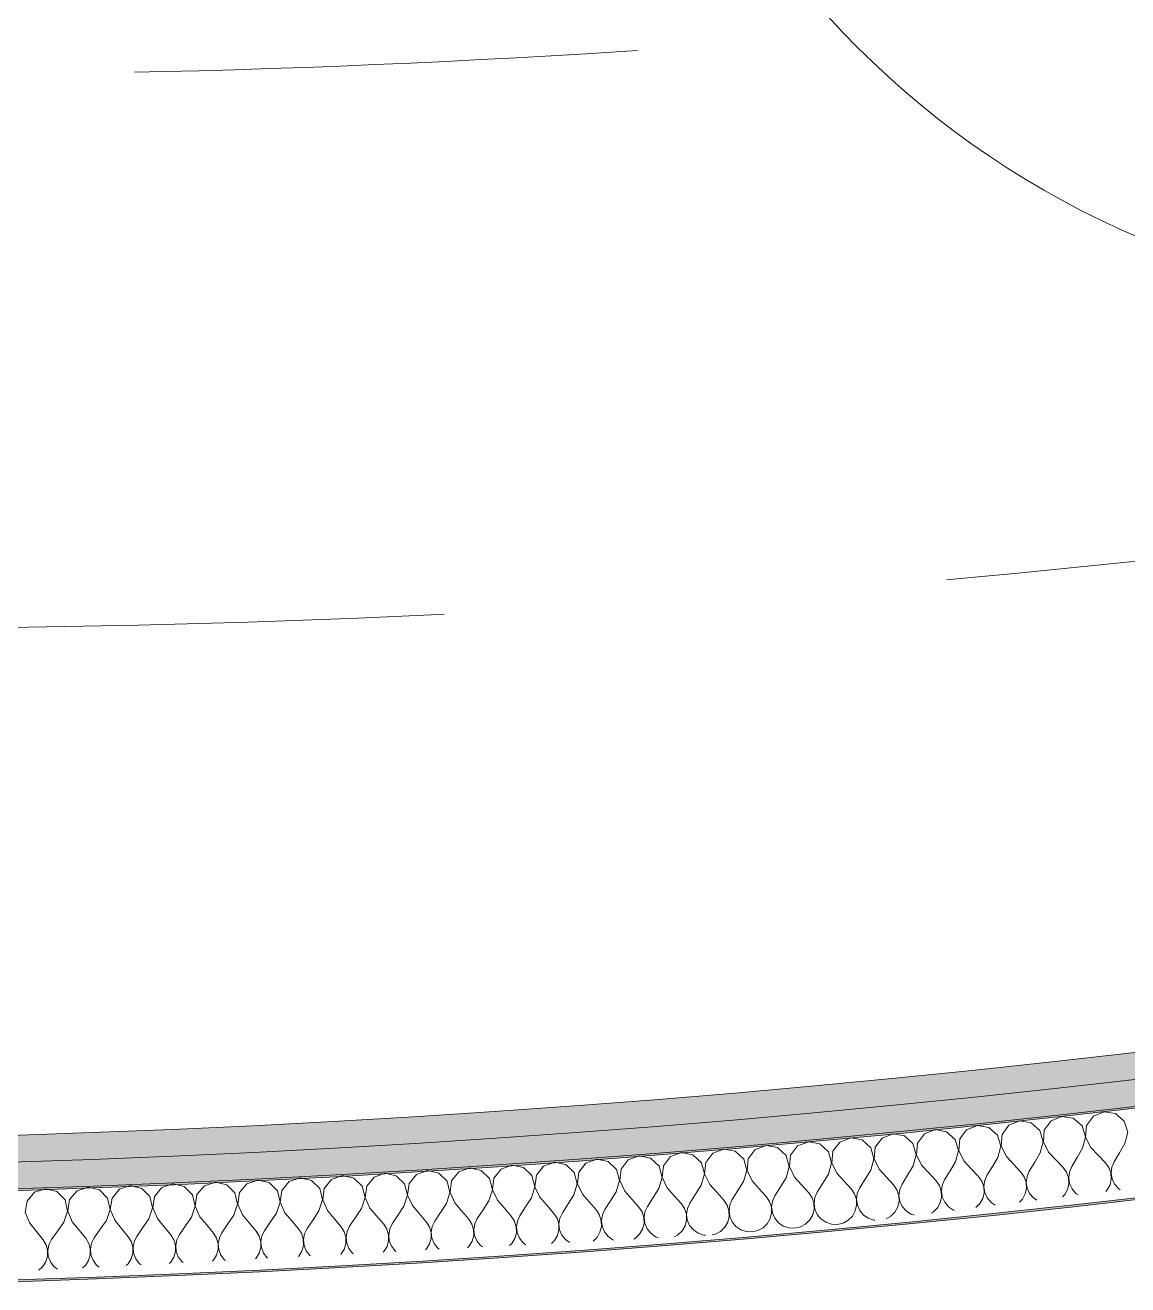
# Model space of a CAD drawing. Header units: millimetres. Extents: x -50172 to 90294, y -80883 to 956680.
# Drawn here: x -26698 to -26080, y -50922 to -50216 of the extents above; entities that cross this region are included whole.
import ezdxf
from ezdxf.enums import TextEntityAlignment as Align

# ---------------------------------------------------------------- set-up
doc = ezdxf.new("R2010")
doc.units = ezdxf.units.MM
doc.header["$MEASUREMENT"] = 0
doc.linetypes.add('Dashed', pattern=[564.444447, 282.222223, -282.222223])
doc.layers.add('New_A-15-MG_Structural_Grid_Phase_2', color=7, linetype='Continuous')
doc.layers.add('New_A-25-M_Wall_Int', color=7, linetype='Continuous')
for name, color, linetype, lineweight, true_color in [('New_A-15-MG_Structural_Grid_Phase_2_Pen_No__222', 7, 'Continuous', 13, 0x65af33), ('New_A-25-M_Wall_Int_Pen_No__107', 7, 'Continuous', 15, 0xa6a6a6), ('New_A-25-M_Wall_Int_Pen_No__81', 7, 'Continuous', 20, 0x6a6a6a)]:
    doc.layers.add(name, color=color, linetype=linetype, lineweight=lineweight, true_color=true_color)
for name, color, linetype, lineweight in [('New_A-25-M_Wall_Int_Pen_No__1', 7, 'Continuous', 13), ('New_A-25-M_Wall_Int_Pen_No__150', 7, 'Continuous', 0), ('New_A-35-M_FFE_Sanitary_Pen_No__1', 7, 'Continuous', 13), ('New_A-95-P_Drawing_Pen_No__191', 7, 'Continuous', 5)]:
    doc.layers.add(name, color=color, linetype=linetype, lineweight=lineweight)
doc.styles.add('GENERATED_STYLE_4', font='')
doc.styles.get('GENERATED_STYLE_4').set_extended_font_data('Swis721 BT')

# ---------------------------------------------------------------- blocks, each defined once
blk = doc.blocks.new('*X416')
at = {"layer": 'New_A-25-M_Wall_Int_Pen_No__150', "linetype": 'Continuous'}
for p, q in [((-26093.61, -50824.62), (-26099.63, -50827.08)), ((-26087.2, -50825.68), (-26093.61, -50824.62)), ((-26082.29, -50829.96), (-26087.2, -50825.68)), ((-26164.59, -50832.28), (-26170.64, -50834.69)), ((-26158.19, -50833.4), (-26164.59, -50832.28)), ((-26153.32, -50837.73), (-26158.19, -50833.4)), ((-26146.96, -50832.23), (-26150.82, -50837.46)), ((-26140.93, -50829.8), (-26146.96, -50832.23)), ((-26134.52, -50830.91), (-26140.93, -50829.8)), ((-26129.64, -50835.21), (-26134.52, -50830.91)), ((-26123.29, -50829.69), (-26127.14, -50834.94)), ((-26117.27, -50827.25), (-26123.29, -50829.69)), ((-26110.85, -50828.33), (-26117.27, -50827.25)), ((-26105.96, -50832.62), (-26110.85, -50828.33)), ((-26104.05, -50838.84), (-26105.96, -50832.62)), ((-26103.46, -50832.34), (-26103.96, -50838.83)), ((-26099.63, -50827.08), (-26103.46, -50832.34)), ((-26080.36, -50836.17), (-26082.29, -50829.96)), ((-26235.65, -50839.26), (-26241.71, -50841.62)), ((-26229.25, -50840.45), (-26235.65, -50839.26)), ((-26224.43, -50844.82), (-26229.25, -50840.45)), ((-26218.01, -50839.38), (-26221.92, -50844.58)), ((-26211.95, -50837.01), (-26218.01, -50839.38)), ((-26205.56, -50838.18), (-26211.95, -50837.01)), ((-26200.72, -50842.53), (-26205.56, -50838.18)), ((-26194.32, -50837.07), (-26198.22, -50842.28)), ((-26188.27, -50834.68), (-26194.32, -50837.07)), ((-26181.87, -50835.83), (-26188.27, -50834.68)), ((-26177.02, -50840.17), (-26181.87, -50835.83)), ((-26175.17, -50846.4), (-26177.02, -50840.17)), ((-26174.52, -50839.91), (-26175.07, -50846.39)), ((-26170.64, -50834.69), (-26174.52, -50839.91)), ((-26151.46, -50843.96), (-26153.32, -50837.73)), ((-26150.82, -50837.46), (-26151.36, -50843.95)), ((-26127.75, -50841.44), (-26129.64, -50835.21)), ((-26127.14, -50834.94), (-26127.66, -50841.43)), ((-26105.71, -50845.14), (-26104.05, -50838.84)), ((-26103.96, -50838.83), (-26100.96, -50844.61)), ((-26082, -50842.47), (-26080.36, -50836.17)), ((-26330.48, -50847.53), (-26336.57, -50849.8)), ((-26324.1, -50848.79), (-26330.48, -50847.53)), ((-26306.76, -50845.57), (-26312.85, -50847.87)), ((-26300.38, -50846.82), (-26306.76, -50845.57)), ((-26295.59, -50851.23), (-26300.38, -50846.82)), ((-26289.13, -50845.86), (-26293.09, -50851.02)), ((-26283.05, -50843.55), (-26289.13, -50845.86)), ((-26276.66, -50844.77), (-26283.05, -50843.55)), ((-26271.87, -50849.17), (-26276.66, -50844.77)), ((-26265.42, -50843.77), (-26269.36, -50848.95)), ((-26259.34, -50841.44), (-26265.42, -50843.77)), ((-26252.95, -50842.65), (-26259.34, -50841.44)), ((-26248.14, -50847.03), (-26252.95, -50842.65)), ((-26246.35, -50853.29), (-26248.14, -50847.03)), ((-26245.64, -50846.8), (-26246.26, -50853.28)), ((-26241.71, -50841.62), (-26245.64, -50846.8)), ((-26222.62, -50851.07), (-26224.43, -50844.82)), ((-26221.92, -50844.58), (-26222.52, -50851.06)), ((-26198.89, -50848.77), (-26200.72, -50842.53)), ((-26198.22, -50842.28), (-26198.79, -50848.76)), ((-26176.88, -50852.68), (-26175.17, -50846.4)), ((-26175.07, -50846.39), (-26172.13, -50852.2)), ((-26153.15, -50850.24), (-26151.46, -50843.96)), ((-26151.36, -50843.95), (-26148.4, -50849.75)), ((-26129.42, -50847.73), (-26127.75, -50841.44)), ((-26127.66, -50841.43), (-26124.68, -50847.22)), ((-26124.68, -50847.22), (-26120.61, -50851.56)), ((-26105.71, -50845.14), (-26108.74, -50850.26)), ((-26100.96, -50844.61), (-26096.88, -50848.94)), ((-26085.02, -50847.61), (-26088.04, -50852.74)), ((-26082, -50842.47), (-26085.02, -50847.61)), ((-26425.41, -50854.58), (-26431.53, -50856.78)), ((-26419.04, -50855.93), (-26425.41, -50854.58)), ((-26401.66, -50852.93), (-26407.78, -50855.15)), ((-26395.3, -50854.26), (-26401.66, -50852.93)), ((-26390.57, -50858.73), (-26395.3, -50854.26)), ((-26384.04, -50853.44), (-26388.07, -50858.55)), ((-26377.93, -50851.2), (-26384.04, -50853.44)), ((-26371.56, -50852.51), (-26377.93, -50851.2)), ((-26366.82, -50856.97), (-26371.56, -50852.51)), ((-26360.3, -50851.66), (-26364.31, -50856.78)), ((-26354.2, -50849.4), (-26360.3, -50851.66)), ((-26347.82, -50850.69), (-26354.2, -50849.4)), ((-26343.07, -50855.13), (-26347.82, -50850.69)), ((-26336.57, -50849.8), (-26340.57, -50854.93)), ((-26319.33, -50853.22), (-26324.1, -50848.79)), ((-26317.6, -50859.49), (-26319.33, -50853.22)), ((-26316.82, -50853.01), (-26317.5, -50859.48)), ((-26312.85, -50847.87), (-26316.82, -50853.01)), ((-26293.85, -50857.5), (-26295.59, -50851.23)), ((-26293.09, -50851.02), (-26293.75, -50857.49)), ((-26270.1, -50855.43), (-26271.87, -50849.17)), ((-26269.36, -50848.95), (-26270, -50855.42)), ((-26248.13, -50859.55), (-26246.35, -50853.29)), ((-26246.26, -50853.28), (-26243.37, -50859.11)), ((-26224.37, -50857.34), (-26222.62, -50851.07)), ((-26222.52, -50851.06), (-26219.62, -50856.88)), ((-26200.62, -50855.05), (-26198.89, -50848.77)), ((-26198.79, -50848.76), (-26195.87, -50854.58)), ((-26195.87, -50854.58), (-26191.84, -50858.97)), ((-26176.88, -50852.68), (-26179.97, -50857.78)), ((-26172.13, -50852.2), (-26168.09, -50856.57)), ((-26153.15, -50850.24), (-26156.22, -50855.35)), ((-26148.4, -50849.75), (-26144.34, -50854.11)), ((-26144.34, -50854.11), (-26140.28, -50858.46)), ((-26132.47, -50852.84), (-26135.53, -50857.96)), ((-26129.42, -50847.73), (-26132.47, -50852.84)), ((-26120.61, -50851.56), (-26116.53, -50855.91)), ((-26108.74, -50850.26), (-26111.78, -50855.39)), ((-26096.88, -50848.94), (-26092.79, -50853.28)), ((-26090.88, -50855.96), (-26092.79, -50853.28)), ((-26088.04, -50852.74), (-26089.3, -50855.78)), ((-26544.18, -50861.71), (-26550.34, -50863.8)), ((-26537.84, -50863.15), (-26544.18, -50861.71)), ((-26520.42, -50860.43), (-26526.57, -50862.55)), ((-26514.07, -50861.86), (-26520.42, -50860.43)), ((-26502.8, -50861.22), (-26506.91, -50866.27)), ((-26496.66, -50859.08), (-26502.8, -50861.22)), ((-26490.31, -50860.49), (-26496.66, -50859.08)), ((-26485.64, -50865.02), (-26490.31, -50860.49)), ((-26479.04, -50859.81), (-26483.13, -50864.87)), ((-26472.9, -50857.66), (-26479.04, -50859.81)), ((-26466.55, -50859.05), (-26472.9, -50857.66)), ((-26461.87, -50863.56), (-26466.55, -50859.05)), ((-26455.28, -50858.33), (-26459.36, -50863.41)), ((-26449.15, -50856.16), (-26455.28, -50858.33)), ((-26442.79, -50857.52), (-26449.15, -50856.16)), ((-26438.1, -50862.03), (-26442.79, -50857.52)), ((-26431.53, -50856.78), (-26435.59, -50861.86)), ((-26414.33, -50860.42), (-26419.04, -50855.93)), ((-26412.68, -50866.71), (-26414.33, -50860.42)), ((-26411.82, -50860.24), (-26412.59, -50866.7)), ((-26407.78, -50855.15), (-26411.82, -50860.24)), ((-26388.9, -50865.02), (-26390.57, -50858.73)), ((-26388.07, -50858.55), (-26388.81, -50865.01)), ((-26365.13, -50863.25), (-26366.82, -50856.97)), ((-26364.31, -50856.78), (-26365.03, -50863.25)), ((-26343.21, -50867.65), (-26341.36, -50861.41)), ((-26341.36, -50861.41), (-26343.07, -50855.13)), ((-26340.57, -50854.93), (-26341.27, -50861.4)), ((-26341.27, -50861.4), (-26338.46, -50867.27)), ((-26319.43, -50865.74), (-26317.6, -50859.49)), ((-26317.5, -50859.48), (-26314.68, -50865.35)), ((-26295.66, -50863.75), (-26293.85, -50857.5)), ((-26293.75, -50857.49), (-26290.9, -50863.34)), ((-26271.89, -50861.69), (-26275.04, -50866.75)), ((-26271.89, -50861.69), (-26270.1, -50855.43)), ((-26270, -50855.42), (-26267.14, -50861.27)), ((-26267.14, -50861.27), (-26263.15, -50865.69)), ((-26248.13, -50859.55), (-26251.26, -50864.62)), ((-26243.37, -50859.11), (-26239.37, -50863.52)), ((-26224.37, -50857.34), (-26227.49, -50862.41)), ((-26219.62, -50856.88), (-26215.6, -50861.28)), ((-26215.6, -50861.28), (-26211.58, -50865.68)), ((-26203.72, -50860.13), (-26206.83, -50865.22)), ((-26200.62, -50855.05), (-26203.72, -50860.13)), ((-26191.84, -50858.97), (-26187.81, -50863.35)), ((-26179.97, -50857.78), (-26183.05, -50862.88)), ((-26168.09, -50856.57), (-26164.04, -50860.95)), ((-26162.16, -50863.64), (-26164.04, -50860.95)), ((-26159.29, -50860.46), (-26160.58, -50863.48)), ((-26156.22, -50855.35), (-26159.29, -50860.46)), ((-26138.39, -50861.15), (-26140.28, -50858.46)), ((-26137.31, -50864.26), (-26138.39, -50861.15)), ((-26136.81, -50860.99), (-26137.22, -50864.25)), ((-26135.53, -50857.96), (-26136.81, -50860.99)), ((-26114.63, -50858.59), (-26116.53, -50855.91)), ((-26113.54, -50861.69), (-26114.63, -50858.59)), ((-26113.34, -50864.97), (-26113.54, -50861.69)), ((-26113.05, -50858.42), (-26113.45, -50861.68)), ((-26113.45, -50861.68), (-26112.93, -50864.93)), ((-26111.78, -50855.39), (-26113.05, -50858.42)), ((-26089.78, -50859.05), (-26090.88, -50855.96)), ((-26089.57, -50862.33), (-26089.78, -50859.05)), ((-26089.3, -50855.78), (-26089.68, -50859.04)), ((-26089.68, -50859.04), (-26089.16, -50862.28)), ((-26686.83, -50867.77), (-26693.03, -50869.75)), ((-26680.52, -50869.34), (-26686.83, -50867.77)), ((-26663.05, -50866.95), (-26669.24, -50868.95)), ((-26656.73, -50868.49), (-26663.05, -50866.95)), ((-26652.17, -50873.13), (-26656.73, -50868.49)), ((-26645.45, -50868.07), (-26649.66, -50873.04)), ((-26639.27, -50866.05), (-26645.45, -50868.07)), ((-26632.95, -50867.58), (-26639.27, -50866.05)), ((-26628.37, -50872.2), (-26632.95, -50867.58)), ((-26621.67, -50867.12), (-26625.86, -50872.1)), ((-26615.49, -50865.08), (-26621.67, -50867.12)), ((-26609.17, -50866.58), (-26615.49, -50865.08)), ((-26604.57, -50871.19), (-26609.17, -50866.58)), ((-26597.89, -50866.09), (-26602.06, -50871.08)), ((-26591.72, -50864.03), (-26597.89, -50866.09)), ((-26585.39, -50865.52), (-26591.72, -50864.03)), ((-26580.78, -50870.11), (-26585.39, -50865.52)), ((-26574.11, -50864.98), (-26578.27, -50869.99)), ((-26567.95, -50862.91), (-26574.11, -50864.98)), ((-26561.61, -50864.37), (-26567.95, -50862.91)), ((-26556.99, -50868.95), (-26561.61, -50864.37)), ((-26554.48, -50868.82), (-26555.36, -50875.27)), ((-26550.34, -50863.8), (-26554.48, -50868.82)), ((-26533.2, -50867.72), (-26537.84, -50863.15)), ((-26531.65, -50874.04), (-26533.2, -50867.72)), ((-26530.69, -50867.58), (-26531.55, -50874.03)), ((-26526.57, -50862.55), (-26530.69, -50867.58)), ((-26509.42, -50866.41), (-26514.07, -50861.86)), ((-26507.85, -50872.72), (-26509.42, -50866.41)), ((-26506.91, -50866.27), (-26507.75, -50872.72)), ((-26484.05, -50871.33), (-26485.64, -50865.02)), ((-26483.13, -50864.87), (-26483.95, -50871.33)), ((-26460.26, -50869.87), (-26461.87, -50863.56)), ((-26459.36, -50863.41), (-26460.16, -50869.86)), ((-26438.4, -50874.54), (-26436.47, -50868.33)), ((-26436.47, -50868.33), (-26438.1, -50862.03)), ((-26435.59, -50861.86), (-26436.37, -50868.32)), ((-26436.37, -50868.32), (-26433.64, -50874.23)), ((-26414.59, -50872.93), (-26412.68, -50866.71)), ((-26412.59, -50866.7), (-26409.83, -50872.6)), ((-26390.79, -50871.25), (-26388.9, -50865.02)), ((-26388.81, -50865.01), (-26386.04, -50870.9)), ((-26367, -50869.49), (-26365.13, -50863.25)), ((-26365.03, -50863.25), (-26362.24, -50869.12)), ((-26343.21, -50867.65), (-26346.41, -50872.68)), ((-26338.46, -50867.27), (-26334.51, -50871.74)), ((-26319.43, -50865.74), (-26322.61, -50870.78)), ((-26314.68, -50865.35), (-26310.72, -50869.8)), ((-26298.82, -50868.8), (-26301.99, -50873.84)), ((-26295.66, -50863.75), (-26298.82, -50868.8)), ((-26290.9, -50863.34), (-26286.93, -50867.78)), ((-26286.93, -50867.78), (-26282.95, -50872.22)), ((-26275.04, -50866.75), (-26278.19, -50871.8)), ((-26263.15, -50865.69), (-26259.15, -50870.11)), ((-26251.26, -50864.62), (-26254.39, -50869.68)), ((-26239.37, -50863.52), (-26235.36, -50867.93)), ((-26233.51, -50870.65), (-26235.36, -50867.93)), ((-26230.61, -50867.49), (-26231.93, -50870.5)), ((-26227.49, -50862.41), (-26230.61, -50867.49)), ((-26209.72, -50868.39), (-26211.58, -50865.68)), ((-26208.67, -50871.5), (-26209.72, -50868.39)), ((-26208.14, -50868.24), (-26208.57, -50871.49)), ((-26206.83, -50865.22), (-26208.14, -50868.24)), ((-26185.94, -50866.05), (-26187.81, -50863.35)), ((-26184.87, -50869.16), (-26185.94, -50866.05)), ((-26184.35, -50865.89), (-26184.78, -50869.15)), ((-26183.05, -50862.88), (-26184.35, -50865.89)), ((-26161.09, -50866.75), (-26162.16, -50863.64)), ((-26160.91, -50870.03), (-26161.09, -50866.75)), ((-26160.58, -50863.48), (-26160.99, -50866.74)), ((-26160.99, -50866.74), (-26160.5, -50869.98)), ((-26137.84, -50870.74), (-26137.12, -50867.54)), ((-26137.12, -50867.54), (-26137.31, -50864.26)), ((-26137.22, -50864.25), (-26136.71, -50867.49)), ((-26136.71, -50867.49), (-26135.33, -50870.48)), ((-26115.62, -50871.07), (-26114.05, -50868.18)), ((-26114.05, -50868.18), (-26113.34, -50864.97)), ((-26112.93, -50864.93), (-26111.54, -50867.9)), ((-26111.54, -50867.9), (-26109.39, -50870.39)), ((-26092.7, -50869.34), (-26091.83, -50868.44)), ((-26091.83, -50868.44), (-26090.27, -50865.54)), ((-26090.27, -50865.54), (-26089.57, -50862.33)), ((-26089.16, -50862.28), (-26087.76, -50865.26)), ((-26087.76, -50865.26), (-26085.6, -50867.74)), ((-26085.6, -50867.74), (-26084.67, -50868.34)), ((-26697.26, -50874.69), (-26698.27, -50881.12)), ((-26693.03, -50869.75), (-26697.26, -50874.69)), ((-26675.97, -50873.99), (-26680.52, -50869.34)), ((-26674.54, -50880.33), (-26675.97, -50873.99)), ((-26673.46, -50873.9), (-26674.45, -50880.33)), ((-26669.24, -50868.95), (-26673.46, -50873.9)), ((-26650.72, -50879.47), (-26652.17, -50873.13)), ((-26649.66, -50873.04), (-26650.62, -50879.47)), ((-26626.9, -50878.54), (-26628.37, -50872.2)), ((-26625.86, -50872.1), (-26626.8, -50878.53)), ((-26603.08, -50877.53), (-26604.57, -50871.19)), ((-26602.06, -50871.08), (-26602.99, -50877.52)), ((-26579.27, -50876.44), (-26580.78, -50870.11)), ((-26578.27, -50869.99), (-26579.17, -50876.43)), ((-26557.49, -50881.46), (-26555.46, -50875.28)), ((-26555.46, -50875.28), (-26556.99, -50868.95)), ((-26555.36, -50875.27), (-26552.72, -50881.22)), ((-26533.66, -50880.23), (-26531.65, -50874.04)), ((-26531.55, -50874.03), (-26528.89, -50879.97)), ((-26509.84, -50878.92), (-26507.85, -50872.72)), ((-26507.75, -50872.72), (-26505.07, -50878.65)), ((-26486.02, -50877.54), (-26484.05, -50871.33)), ((-26483.95, -50871.33), (-26481.26, -50877.25)), ((-26462.21, -50876.08), (-26460.26, -50869.87)), ((-26460.16, -50869.86), (-26457.44, -50875.78)), ((-26457.44, -50875.78), (-26453.57, -50880.3)), ((-26438.4, -50874.54), (-26441.66, -50879.53)), ((-26433.64, -50874.23), (-26429.75, -50878.74)), ((-26414.59, -50872.93), (-26417.84, -50877.93)), ((-26409.83, -50872.6), (-26405.93, -50877.1)), ((-26390.79, -50871.25), (-26394.02, -50876.25)), ((-26386.04, -50870.9), (-26382.12, -50875.39)), ((-26382.12, -50875.39), (-26378.19, -50879.87)), ((-26370.21, -50874.5), (-26373.43, -50879.52)), ((-26367, -50869.49), (-26370.21, -50874.5)), ((-26362.24, -50869.12), (-26358.31, -50873.6)), ((-26358.31, -50873.6), (-26354.37, -50878.07)), ((-26346.41, -50872.68), (-26349.61, -50877.7)), ((-26334.51, -50871.74), (-26330.56, -50876.2)), ((-26325.8, -50875.81), (-26327.15, -50878.81)), ((-26322.61, -50870.78), (-26325.8, -50875.81)), ((-26310.72, -50869.8), (-26306.75, -50874.24)), ((-26304.92, -50876.98), (-26306.75, -50874.24)), ((-26301.99, -50873.84), (-26303.34, -50876.84)), ((-26281.11, -50874.94), (-26282.95, -50872.22)), ((-26280.09, -50878.06), (-26281.11, -50874.94)), ((-26279.53, -50874.8), (-26279.99, -50878.06)), ((-26278.19, -50871.8), (-26279.53, -50874.8)), ((-26257.31, -50872.83), (-26259.15, -50870.11)), ((-26256.28, -50875.95), (-26257.31, -50872.83)), ((-26255.72, -50872.69), (-26256.18, -50875.94)), ((-26254.39, -50869.68), (-26255.72, -50872.69)), ((-26232.47, -50873.76), (-26233.51, -50870.65)), ((-26232.32, -50877.05), (-26232.47, -50873.76)), ((-26231.93, -50870.5), (-26232.37, -50873.76)), ((-26232.37, -50873.76), (-26231.91, -50877.01)), ((-26209.26, -50877.98), (-26208.51, -50874.78)), ((-26208.51, -50874.78), (-26208.67, -50871.5)), ((-26208.57, -50871.49), (-26208.1, -50874.74)), ((-26208.1, -50874.74), (-26206.75, -50877.74)), ((-26187.04, -50878.52), (-26185.45, -50875.64)), ((-26185.45, -50875.64), (-26184.71, -50872.44)), ((-26184.71, -50872.44), (-26184.87, -50869.16)), ((-26184.78, -50869.15), (-26184.29, -50872.4)), ((-26184.29, -50872.4), (-26182.93, -50875.39)), ((-26182.93, -50875.39), (-26180.8, -50877.9)), ((-26163.22, -50876.12), (-26161.64, -50873.23)), ((-26161.64, -50873.23), (-26160.91, -50870.03)), ((-26160.5, -50869.98), (-26159.13, -50872.97)), ((-26159.13, -50872.97), (-26156.99, -50875.47)), ((-26156.99, -50875.47), (-26154.63, -50877.04)), ((-26141.11, -50875.36), (-26139.42, -50873.63)), ((-26139.42, -50873.63), (-26137.84, -50870.74)), ((-26135.33, -50870.48), (-26133.19, -50872.97)), ((-26133.19, -50872.97), (-26131.4, -50874.15)), ((-26116.86, -50872.34), (-26115.62, -50871.07)), ((-26109.39, -50870.39), (-26108.07, -50871.25)), ((-26698.27, -50881.12), (-26695.75, -50887.11)), ((-26676.67, -50886.48), (-26674.54, -50880.33)), ((-26674.45, -50880.33), (-26671.9, -50886.32)), ((-26652.83, -50885.63), (-26650.72, -50879.47)), ((-26650.62, -50879.47), (-26648.06, -50885.45)), ((-26628.99, -50884.7), (-26626.9, -50878.54)), ((-26626.8, -50878.53), (-26624.22, -50884.51)), ((-26605.15, -50883.7), (-26603.08, -50877.53)), ((-26602.99, -50877.52), (-26600.38, -50883.49)), ((-26581.32, -50882.62), (-26584.67, -50887.54)), ((-26581.32, -50882.62), (-26579.27, -50876.44)), ((-26579.17, -50876.43), (-26576.55, -50882.39)), ((-26576.55, -50882.39), (-26572.75, -50886.98)), ((-26557.49, -50881.46), (-26560.82, -50886.39)), ((-26552.72, -50881.22), (-26548.9, -50885.79)), ((-26533.66, -50880.23), (-26536.98, -50885.17)), ((-26528.89, -50879.97), (-26525.06, -50884.53)), ((-26509.84, -50878.92), (-26513.14, -50883.87)), ((-26505.07, -50878.65), (-26501.23, -50883.2)), ((-26489.31, -50882.5), (-26492.61, -50887.47)), ((-26486.02, -50877.54), (-26489.31, -50882.5)), ((-26481.26, -50877.25), (-26477.39, -50881.79)), ((-26477.39, -50881.79), (-26473.53, -50886.32)), ((-26465.48, -50881.05), (-26468.76, -50886.03)), ((-26462.21, -50876.08), (-26465.48, -50881.05)), ((-26453.57, -50880.3), (-26449.69, -50884.82)), ((-26441.66, -50879.53), (-26444.92, -50884.51)), ((-26429.75, -50878.74), (-26425.85, -50883.25)), ((-26421.08, -50882.93), (-26422.48, -50885.9)), ((-26417.84, -50877.93), (-26421.08, -50882.93)), ((-26405.93, -50877.1), (-26402.02, -50881.6)), ((-26400.23, -50884.35), (-26402.02, -50881.6)), ((-26397.25, -50881.26), (-26398.64, -50884.24)), ((-26394.02, -50876.25), (-26397.25, -50881.26)), ((-26376.39, -50882.62), (-26378.19, -50879.87)), ((-26375.41, -50885.76), (-26376.39, -50882.62)), ((-26374.81, -50882.5), (-26375.31, -50885.75)), ((-26373.43, -50879.52), (-26374.81, -50882.5)), ((-26352.56, -50880.82), (-26354.37, -50878.07)), ((-26351.57, -50883.95), (-26352.56, -50880.82)), ((-26350.98, -50880.69), (-26351.47, -50883.94)), ((-26349.61, -50877.7), (-26350.98, -50880.69)), ((-26328.74, -50878.93), (-26330.56, -50876.2)), ((-26327.74, -50882.06), (-26328.74, -50878.93)), ((-26327.63, -50885.35), (-26327.74, -50882.06)), ((-26327.15, -50878.81), (-26327.64, -50882.05)), ((-26327.64, -50882.05), (-26327.22, -50885.31)), ((-26303.91, -50880.1), (-26304.92, -50876.98)), ((-26303.8, -50883.38), (-26303.91, -50880.1)), ((-26303.34, -50876.84), (-26303.81, -50880.09)), ((-26303.81, -50880.09), (-26303.38, -50883.35)), ((-26280.74, -50884.54), (-26279.96, -50881.35)), ((-26279.96, -50881.35), (-26280.09, -50878.06)), ((-26279.99, -50878.06), (-26279.55, -50881.31)), ((-26279.55, -50881.31), (-26278.23, -50884.32)), ((-26258.53, -50885.29), (-26256.91, -50882.43)), ((-26256.91, -50882.43), (-26256.14, -50879.23)), ((-26256.14, -50879.23), (-26256.28, -50875.95)), ((-26256.18, -50875.94), (-26255.72, -50879.2)), ((-26255.72, -50879.2), (-26254.39, -50882.2)), ((-26254.39, -50882.2), (-26252.29, -50884.73)), ((-26234.69, -50883.11), (-26233.08, -50880.24)), ((-26233.08, -50880.24), (-26232.32, -50877.05)), ((-26231.91, -50877.01), (-26230.57, -50880.01)), ((-26230.57, -50880.01), (-26228.45, -50882.53)), ((-26228.45, -50882.53), (-26225.72, -50884.38)), ((-26213.19, -50883.18), (-26210.86, -50880.85)), ((-26210.86, -50880.85), (-26209.26, -50877.98)), ((-26206.75, -50877.74), (-26204.62, -50880.25)), ((-26204.62, -50880.25), (-26201.89, -50882.09)), ((-26201.89, -50882.09), (-26200.08, -50882.68)), ((-26190.49, -50881.49), (-26189.36, -50880.86)), ((-26189.36, -50880.86), (-26187.04, -50878.52)), ((-26180.8, -50877.9), (-26178.06, -50879.73)), ((-26178.06, -50879.73), (-26177.58, -50879.89)), ((-26165.46, -50878.38), (-26163.22, -50876.12)), ((-26695.75, -50887.11), (-26692.02, -50891.76)), ((-26676.67, -50886.48), (-26680.09, -50891.37)), ((-26671.9, -50886.32), (-26668.16, -50890.95)), ((-26652.83, -50885.63), (-26656.23, -50890.52)), ((-26648.06, -50885.45), (-26644.3, -50890.07)), ((-26632.37, -50889.6), (-26635.76, -50894.5)), ((-26628.99, -50884.7), (-26632.37, -50889.6)), ((-26624.22, -50884.51), (-26620.44, -50889.12)), ((-26620.44, -50889.12), (-26616.67, -50893.72)), ((-26608.52, -50888.61), (-26611.89, -50893.52)), ((-26605.15, -50883.7), (-26608.52, -50888.61)), ((-26600.38, -50883.49), (-26596.59, -50888.08)), ((-26596.59, -50888.08), (-26592.8, -50892.68)), ((-26584.67, -50887.54), (-26588.03, -50892.46)), ((-26572.75, -50886.98), (-26568.94, -50891.56)), ((-26560.82, -50886.39), (-26564.17, -50891.33)), ((-26548.9, -50885.79), (-26545.08, -50890.36)), ((-26536.98, -50885.17), (-26540.31, -50890.12)), ((-26525.06, -50884.53), (-26521.23, -50889.09)), ((-26519.48, -50891.87), (-26521.23, -50889.09)), ((-26516.46, -50888.83), (-26517.89, -50891.79)), ((-26513.14, -50883.87), (-26516.46, -50888.83)), ((-26501.23, -50883.2), (-26497.38, -50887.74)), ((-26495.62, -50890.52), (-26497.38, -50887.74)), ((-26492.61, -50887.47), (-26494.03, -50890.43)), ((-26471.76, -50889.09), (-26473.53, -50886.32)), ((-26470.82, -50892.24), (-26471.76, -50889.09)), ((-26470.18, -50889), (-26470.72, -50892.23)), ((-26468.76, -50886.03), (-26470.18, -50889)), ((-26447.91, -50887.59), (-26449.69, -50884.82)), ((-26446.96, -50890.73), (-26447.91, -50887.59)), ((-26446.33, -50887.49), (-26446.86, -50890.73)), ((-26444.92, -50884.51), (-26446.33, -50887.49)), ((-26424.07, -50886.01), (-26425.85, -50883.25)), ((-26423.1, -50889.15), (-26424.07, -50886.01)), ((-26423.04, -50892.43), (-26423.1, -50889.15)), ((-26422.48, -50885.9), (-26423.01, -50889.14)), ((-26423.01, -50889.14), (-26422.63, -50892.41)), ((-26399.25, -50887.49), (-26400.23, -50884.35)), ((-26399.18, -50890.78), (-26399.25, -50887.49)), ((-26398.64, -50884.24), (-26399.16, -50887.49)), ((-26399.16, -50887.49), (-26398.77, -50890.75)), ((-26376.15, -50892.22), (-26375.33, -50889.04)), ((-26375.33, -50889.04), (-26375.41, -50885.76)), ((-26375.31, -50885.75), (-26374.91, -50889.01)), ((-26374.91, -50889.01), (-26373.63, -50892.04)), ((-26352.29, -50890.42), (-26351.48, -50887.23)), ((-26351.48, -50887.23), (-26351.57, -50883.95)), ((-26351.47, -50883.94), (-26351.06, -50887.2)), ((-26351.06, -50887.2), (-26349.77, -50890.22)), ((-26330.08, -50891.38), (-26328.43, -50888.53)), ((-26328.43, -50888.53), (-26327.63, -50885.35)), ((-26327.22, -50885.31), (-26325.92, -50888.33)), ((-26325.92, -50888.33), (-26323.83, -50890.88)), ((-26308.58, -50891.73), (-26306.22, -50889.43)), ((-26306.22, -50889.43), (-26304.59, -50886.57)), ((-26304.59, -50886.57), (-26303.8, -50883.38)), ((-26303.38, -50883.35), (-26302.07, -50886.36)), ((-26302.07, -50886.36), (-26299.98, -50888.9)), ((-26299.98, -50888.9), (-26297.27, -50890.78)), ((-26287.62, -50891.28), (-26284.73, -50889.7)), ((-26284.73, -50889.7), (-26282.37, -50887.4)), ((-26282.37, -50887.4), (-26280.74, -50884.54)), ((-26278.23, -50884.32), (-26276.13, -50886.85)), ((-26276.13, -50886.85), (-26273.41, -50888.72)), ((-26273.41, -50888.72), (-26270.29, -50889.77)), ((-26270.29, -50889.77), (-26266.99, -50889.94)), ((-26266.99, -50889.94), (-26263.77, -50889.2)), ((-26263.77, -50889.2), (-26260.88, -50887.61)), ((-26260.88, -50887.61), (-26258.53, -50885.29)), ((-26252.29, -50884.73), (-26249.57, -50886.59)), ((-26249.57, -50886.59), (-26246.43, -50887.63)), ((-26246.43, -50887.63), (-26243.14, -50887.78)), ((-26243.14, -50887.78), (-26239.92, -50887.03)), ((-26239.92, -50887.03), (-26237.03, -50885.43)), ((-26237.03, -50885.43), (-26234.69, -50883.11)), ((-26225.72, -50884.38), (-26222.59, -50885.41)), ((-26222.59, -50885.41), (-26222.18, -50885.43)), ((-26215.8, -50884.64), (-26213.19, -50883.18)), ((-26692.02, -50891.76), (-26688.28, -50896.4)), ((-26686.59, -50899.22), (-26688.28, -50896.4)), ((-26683.51, -50896.24), (-26685.01, -50899.17)), ((-26680.09, -50891.37), (-26683.51, -50896.24)), ((-26668.16, -50890.95), (-26664.41, -50895.59)), ((-26662.71, -50898.4), (-26664.41, -50895.59)), ((-26659.63, -50895.41), (-26661.12, -50898.34)), ((-26656.23, -50890.52), (-26659.63, -50895.41)), ((-26644.3, -50890.07), (-26640.54, -50894.69)), ((-26638.83, -50897.5), (-26640.54, -50894.69)), ((-26635.76, -50894.5), (-26637.24, -50897.44)), ((-26614.95, -50896.53), (-26616.67, -50893.72)), ((-26614.07, -50899.69), (-26614.95, -50896.53)), ((-26613.36, -50896.46), (-26613.97, -50899.69)), ((-26611.89, -50893.52), (-26613.36, -50896.46)), ((-26591.08, -50895.48), (-26592.8, -50892.68)), ((-26590.19, -50898.64), (-26591.08, -50895.48)), ((-26589.49, -50895.41), (-26590.09, -50898.64)), ((-26588.03, -50892.46), (-26589.49, -50895.41)), ((-26567.21, -50894.35), (-26568.94, -50891.56)), ((-26566.3, -50897.51), (-26567.21, -50894.35)), ((-26565.62, -50894.28), (-26566.21, -50897.51)), ((-26564.17, -50891.33), (-26565.62, -50894.28)), ((-26543.34, -50893.15), (-26545.08, -50890.36)), ((-26542.43, -50896.31), (-26543.34, -50893.15)), ((-26542.42, -50899.59), (-26542.43, -50896.31)), ((-26541.75, -50893.07), (-26542.33, -50896.3)), ((-26542.33, -50896.3), (-26542, -50899.57)), ((-26540.31, -50890.12), (-26541.75, -50893.07)), ((-26518.55, -50895.03), (-26519.48, -50891.87)), ((-26518.53, -50898.31), (-26518.55, -50895.03)), ((-26517.89, -50891.79), (-26518.46, -50895.02)), ((-26518.46, -50895.02), (-26518.12, -50898.29)), ((-26494.68, -50893.67), (-26495.62, -50890.52)), ((-26495.52, -50900.12), (-26494.65, -50896.96)), ((-26494.65, -50896.96), (-26494.68, -50893.67)), ((-26494.03, -50890.43), (-26494.59, -50893.67)), ((-26494.59, -50893.67), (-26494.24, -50896.93)), ((-26494.24, -50896.93), (-26493, -50899.98)), ((-26471.64, -50898.7), (-26470.78, -50895.52)), ((-26470.78, -50895.52), (-26470.82, -50892.24)), ((-26470.72, -50892.23), (-26470.36, -50895.5)), ((-26470.36, -50895.5), (-26469.12, -50898.54)), ((-26447.76, -50897.19), (-26446.91, -50894.02)), ((-26446.91, -50894.02), (-26446.96, -50890.73)), ((-26446.86, -50890.73), (-26446.49, -50893.99)), ((-26446.49, -50893.99), (-26445.24, -50897.03)), ((-26445.24, -50897.03), (-26443.2, -50899.61)), ((-26425.57, -50898.44), (-26423.88, -50895.61)), ((-26423.88, -50895.61), (-26423.04, -50892.43)), ((-26422.63, -50892.41), (-26421.36, -50895.44)), ((-26421.36, -50895.44), (-26419.31, -50898.01)), ((-26403.39, -50898.41), (-26401.69, -50896.79)), ((-26401.69, -50896.79), (-26400.01, -50893.96)), ((-26400.01, -50893.96), (-26399.18, -50890.78)), ((-26398.77, -50890.75), (-26397.49, -50893.78)), ((-26397.49, -50893.78), (-26395.43, -50896.34)), ((-26395.43, -50896.34), (-26393.27, -50897.88)), ((-26380.04, -50897.19), (-26377.81, -50895.06)), ((-26377.81, -50895.06), (-26376.15, -50892.22)), ((-26373.63, -50892.04), (-26371.56, -50894.6)), ((-26371.56, -50894.6), (-26368.87, -50896.5)), ((-26368.87, -50896.5), (-26368.61, -50896.59)), ((-26357.16, -50895.99), (-26356.32, -50895.54)), ((-26356.32, -50895.54), (-26353.94, -50893.26)), ((-26353.94, -50893.26), (-26352.29, -50890.42)), ((-26349.77, -50890.22), (-26347.69, -50892.77)), ((-26347.69, -50892.77), (-26345, -50894.67)), ((-26345, -50894.67), (-26343.28, -50895.26)), ((-26334.56, -50894.81), (-26332.45, -50893.67)), ((-26332.45, -50893.67), (-26330.08, -50891.38)), ((-26323.83, -50890.88), (-26321.13, -50892.76)), ((-26321.13, -50892.76), (-26318.01, -50893.83)), ((-26318.01, -50893.83), (-26317.02, -50893.89)), ((-26313.25, -50893.69), (-26311.49, -50893.3)), ((-26311.49, -50893.3), (-26308.58, -50891.73)), ((-26297.27, -50890.78), (-26294.14, -50891.84)), ((-26294.14, -50891.84), (-26290.85, -50892.01)), ((-26290.85, -50892.01), (-26287.62, -50891.28)), ((-26685.74, -50902.4), (-26686.59, -50899.22)), ((-26685.79, -50905.68), (-26685.74, -50902.4)), ((-26685.01, -50899.17), (-26685.65, -50902.39)), ((-26685.65, -50902.39), (-26685.38, -50905.67)), ((-26661.85, -50901.57), (-26662.71, -50898.4)), ((-26661.89, -50904.86), (-26661.85, -50901.57)), ((-26661.12, -50898.34), (-26661.75, -50901.57)), ((-26661.75, -50901.57), (-26661.47, -50904.84)), ((-26638.92, -50907.11), (-26637.99, -50903.95)), ((-26637.96, -50900.67), (-26638.83, -50897.5)), ((-26637.99, -50903.95), (-26637.96, -50900.67)), ((-26637.24, -50897.44), (-26637.86, -50900.67)), ((-26637.86, -50900.67), (-26637.57, -50903.94)), ((-26637.57, -50903.94), (-26636.4, -50907.01)), ((-26615.01, -50906.13), (-26614.09, -50902.98)), ((-26614.09, -50902.98), (-26614.07, -50899.69)), ((-26613.97, -50899.69), (-26613.67, -50902.96)), ((-26613.67, -50902.96), (-26612.49, -50906.02)), ((-26591.11, -50905.08), (-26590.2, -50901.92)), ((-26590.2, -50901.92), (-26590.19, -50898.64)), ((-26590.09, -50898.64), (-26589.78, -50901.91)), ((-26589.78, -50901.91), (-26588.58, -50904.97)), ((-26568.94, -50906.75), (-26567.21, -50903.96)), ((-26567.21, -50903.96), (-26566.3, -50900.8)), ((-26566.3, -50900.8), (-26566.3, -50897.51)), ((-26566.21, -50897.51), (-26565.89, -50900.78)), ((-26565.89, -50900.78), (-26564.68, -50903.83)), ((-26564.68, -50903.83), (-26562.68, -50906.45)), ((-26545.04, -50905.56), (-26543.31, -50902.76)), ((-26543.31, -50902.76), (-26542.42, -50899.59)), ((-26542, -50899.57), (-26540.79, -50902.62)), ((-26540.79, -50902.62), (-26538.78, -50905.23)), ((-26521.13, -50904.28), (-26519.41, -50901.48)), ((-26519.41, -50901.48), (-26518.53, -50898.31)), ((-26518.12, -50898.29), (-26516.89, -50901.34)), ((-26516.89, -50901.34), (-26514.88, -50903.94)), ((-26514.88, -50903.94), (-26514.48, -50904.23)), ((-26497.68, -50903.35), (-26497.23, -50902.94)), ((-26497.23, -50902.94), (-26495.52, -50900.12)), ((-26493, -50899.98), (-26490.98, -50902.57)), ((-26490.98, -50902.57), (-26490.44, -50902.97)), ((-26473.98, -50902.1), (-26473.34, -50901.51)), ((-26473.34, -50901.51), (-26471.64, -50898.7)), ((-26469.12, -50898.54), (-26467.08, -50901.13)), ((-26467.08, -50901.13), (-26466.29, -50901.7)), ((-26450.36, -50900.87), (-26449.45, -50900.01)), ((-26449.45, -50900.01), (-26447.76, -50897.19)), ((-26443.2, -50899.61), (-26442.05, -50900.43)), ((-26426.84, -50899.64), (-26425.57, -50898.44)), ((-26419.31, -50898.01), (-26417.71, -50899.16)), ((-26688.53, -50911.59), (-26686.75, -50908.83)), ((-26686.75, -50908.83), (-26685.79, -50905.68)), ((-26685.38, -50905.67), (-26684.22, -50908.74)), ((-26684.22, -50908.74), (-26682.26, -50911.39)), ((-26666.17, -50912.17), (-26664.6, -50910.78)), ((-26664.6, -50910.78), (-26662.83, -50908)), ((-26662.83, -50908), (-26661.89, -50904.86)), ((-26661.47, -50904.84), (-26660.31, -50907.91)), ((-26660.31, -50907.91), (-26658.34, -50910.55)), ((-26658.34, -50910.55), (-26656.86, -50911.68)), ((-26641.81, -50910.89), (-26640.68, -50909.88)), ((-26640.68, -50909.88), (-26638.92, -50907.11)), ((-26636.4, -50907.01), (-26634.42, -50909.64)), ((-26634.42, -50909.64), (-26633.35, -50910.45)), ((-26617.55, -50909.62), (-26616.77, -50908.92)), ((-26616.77, -50908.92), (-26615.01, -50906.13)), ((-26612.49, -50906.02), (-26610.5, -50908.65)), ((-26610.5, -50908.65), (-26609.76, -50909.21)), ((-26593.39, -50908.36), (-26592.85, -50907.87)), ((-26592.85, -50907.87), (-26591.11, -50905.08)), ((-26588.58, -50904.97), (-26586.59, -50907.59)), ((-26586.59, -50907.59), (-26586.07, -50907.97)), ((-26569.32, -50907.1), (-26568.94, -50906.75)), ((-26562.68, -50906.45), (-26562.3, -50906.73)), ((-26545.35, -50905.84), (-26545.04, -50905.56)), ((-26538.78, -50905.23), (-26538.44, -50905.48)), ((-26521.47, -50904.59), (-26521.13, -50904.28)), ((-26690.63, -50913.45), (-26688.53, -50911.59)), ((-26682.26, -50911.39), (-26680.29, -50912.91))]:
    blk.add_line(p, q, dxfattribs=at)
blk = doc.blocks.new('Wall_96_1', base_point=(-29918.46, -50217.22))
at = {"layer": 'New_A-25-M_Wall_Int_Pen_No__107', "linetype": 'Continuous'}
for points in [[(-20095.26, -46371.16, -0.413614), (-29918.46, -50217.22), (-29924.46, -50230.97, 0.413614), (-20081.52, -46377.18)], [(-20081.52, -46377.18, -0.413614), (-29924.46, -50230.97), (-29930.45, -50244.72, 0.413614), (-20067.79, -46383.21)]]:
    blk.add_hatch(color=256, dxfattribs=at).paths.add_polyline_path(points)
at = {"layer": 'New_A-25-M_Wall_Int_Pen_No__81', "linetype": 'Continuous', "lineweight": 0, "true_color": 0x353535}
for points in [[(-20067.79, -46383.21, -0.413614), (-29930.45, -50244.72), (-29930.85, -50245.64, 0.413614), (-20066.87, -46383.61)], [(-20021.08, -46403.69, -0.413614), (-29950.84, -50291.47), (-29951.24, -50292.39, 0.413614), (-20020.16, -46404.09)]]:
    blk.add_hatch(color=250, dxfattribs=at).paths.add_polyline_path(points)
at = {"layer": 'New_A-25-M_Wall_Int_Pen_No__1', "linetype": 'Continuous'}
for radius in [7467.12, 7482.12, 7498.12, 7497.12, 7549.12, 7548.12]:
    blk.add_arc((-26933.84, -43372.52), radius, 246.440445, 336.323082, dxfattribs=at)
at = {"layer": 'New_A-25-M_Wall_Int', "color": 250, "lineweight": 50, "true_color": 0x2a2a2a}
blk.add_blockref('*X416', (0, 0), dxfattribs=at)
blk = doc.blocks.new('Standard grid marker_11')
at = {"layer": 'New_A-15-MG_Structural_Grid_Phase_2_Pen_No__222', "linetype": 'Continuous'}
blk.add_circle((22585.41, 0), 500, dxfattribs=at)
at = {"layer": 'New_A-15-MG_Structural_Grid_Phase_2_Pen_No__222', "style": 'GENERATED_STYLE_4'}
for tag, p in [('AC_MarkerText_1_0', (-500, 43.39)), ('AC_MarkerText_1_1', (22585.41, 43.39))]:
    blk.add_attdef(tag, text='', height=350, rotation=240.00276, dxfattribs=at).set_placement(p, align=Align.MIDDLE_CENTER)

msp = doc.modelspace()

# ---------------------------------------------------------------- linework, layer by layer
at = {"layer": 'New_A-35-M_FFE_Sanitary_Pen_No__1', "linetype": 'Dashed'}
msp.add_arc((-26783.55, -43782.02), 6769.91, 246.440412, 336.440412, dxfattribs=at)
at = {"layer": 'New_A-95-P_Drawing_Pen_No__191', "linetype": 'Dashed'}
msp.add_arc((-26775.42, -43793.33), 6450.18, 246.159671, 336.503685, dxfattribs=at)

# ---------------------------------------------------------------- block references
at = {"layer": 'New_A-15-MG_Structural_Grid_Phase_2', "color": 8, "linetype": 'Continuous', "lineweight": 15, "zscale": 1000, "rotation": 96.43765179530504}
msp.add_blockref('Standard grid marker_11', (-23345.9, -72317.49), dxfattribs=at)
at = {"layer": 'New_A-25-M_Wall_Int', "color": 250, "lineweight": 50, "true_color": 0x2a2a2a}
msp.add_blockref('Wall_96_1', (-29918.46, -50217.22), dxfattribs=at)

doc.saveas('drawing.dxf')
